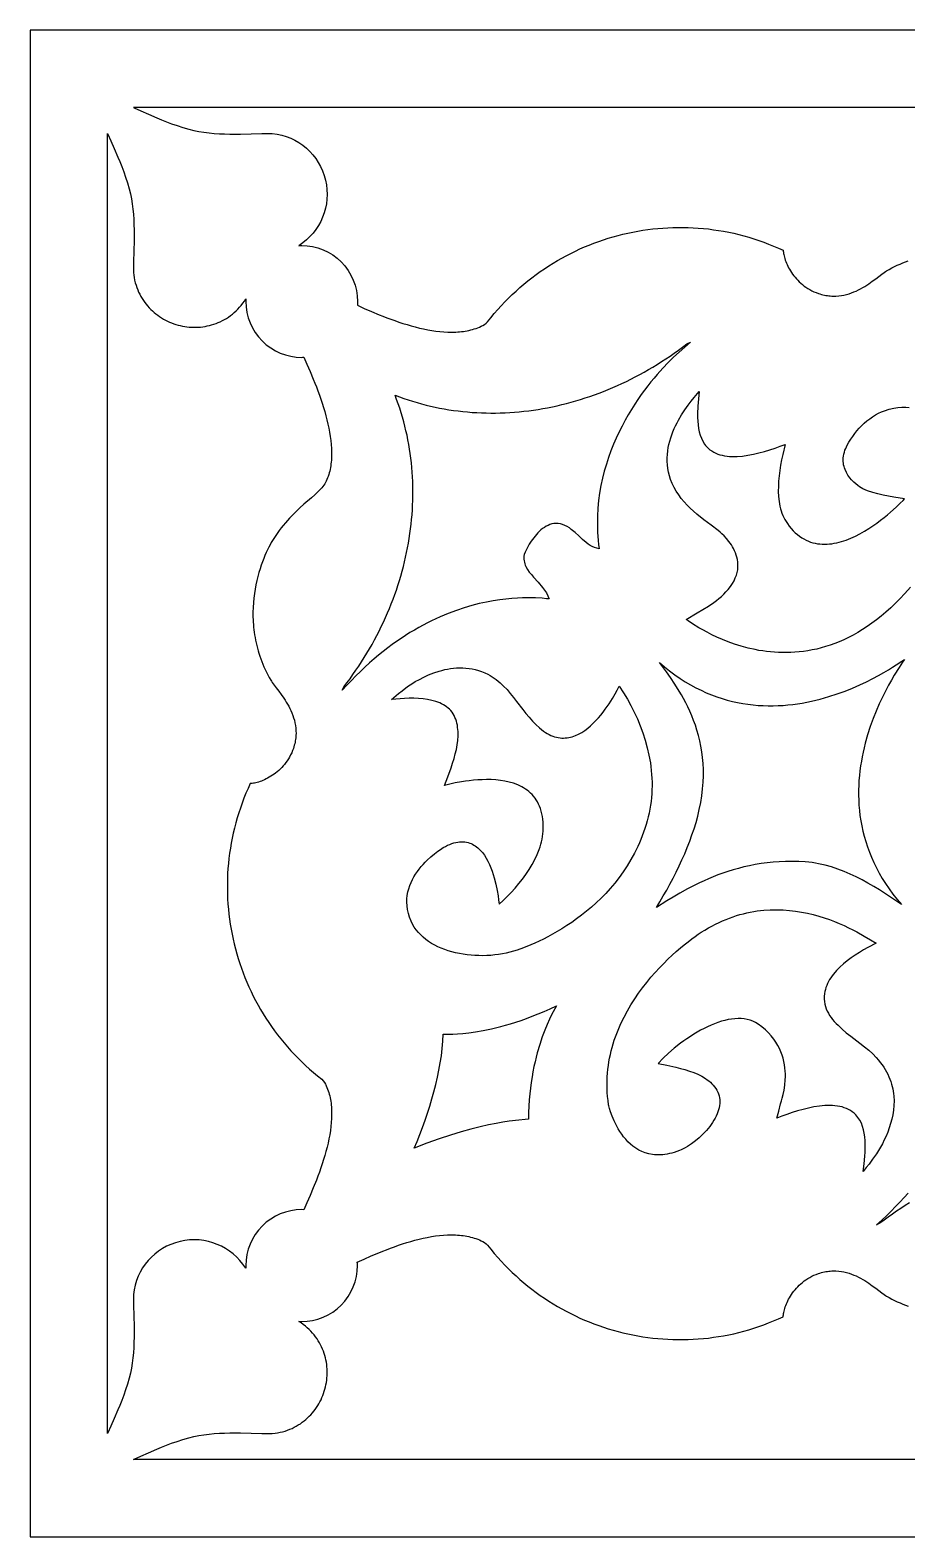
# Model space of a CAD drawing. Extents: x -134 to 134, y -134 to 134.
# Drawn here: x -133.7 to 21.9, y -133.7 to 133.7 of the extents above; entities that cross this region are included whole.
import ezdxf

# ---------------------------------------------------------------- set-up
doc = ezdxf.new("R2010")
doc.units = 0
doc.header["$MEASUREMENT"] = 0
doc.layers.get('0').update_dxf_attribs({"linetype": 'CONTINUOUS'})
doc.layers.add('LAYER_1', color=18, linetype='CONTINUOUS')

msp = doc.modelspace()

# ---------------------------------------------------------------- linework, layer by layer
at = {"color": 1}
msp.add_lwpolyline([(-133.74, -133.74), (133.89, -133.74), (133.89, 133.74), (-133.74, 133.74)], close=True, dxfattribs=at)
at = {"layer": 'LAYER_1'}
for points in [[(115.4, 120), (-115.4, 120), (-115.26, 119.95), (-114.07, 119.44), (-112.73, 118.83), (-111.22, 118.16), (-110.4, 117.82), (-109.53, 117.47), (-108.61, 117.13), (-107.65, 116.79), (-106.63, 116.47), (-105.55, 116.16), (-104.67, 115.94), (-103.78, 115.76), (-102.88, 115.62), (-101.97, 115.5), (-101.06, 115.41), (-100.13, 115.35), (-99.2, 115.31), (-98.27, 115.28), (-96.39, 115.28), (-94.5, 115.31), (-92.61, 115.37), (-90.74, 115.41, -0.711937), (-86.03, 95.48), (-85.77, 95.5), (-85.52, 95.51, -0.414214), (-75.6, 85.58), (-75.61, 85.24), (-75.62, 84.9), (-74.4, 84.35), (-73.11, 83.79), (-71.77, 83.23), (-71.09, 82.96), (-70.39, 82.69), (-69.69, 82.42), (-68.98, 82.17), (-68.26, 81.92), (-67.54, 81.68), (-66.81, 81.46), (-66.08, 81.25), (-65.35, 81.05), (-64.62, 80.86), (-63.89, 80.7), (-63.15, 80.55), (-62.43, 80.42), (-61.7, 80.32), (-60.98, 80.23), (-60.26, 80.17), (-59.56, 80.14), (-58.85, 80.13), (-58.16, 80.14), (-57.82, 80.16), (-57.48, 80.19), (-57.14, 80.23), (-56.81, 80.27), (-56.48, 80.32), (-56.15, 80.38), (-55.82, 80.44), (-55.5, 80.52), (-55.18, 80.6), (-54.87, 80.7), (-54.56, 80.8), (-54.25, 80.91), (-53.95, 81.03), (-53.65, 81.16), (-53.51, 81.23), (-53.36, 81.31), (-53.08, 81.49), (-52.79, 81.7), (-52.5, 81.94), (-51.92, 82.69), (-51.32, 83.41), (-50.7, 84.12), (-50.08, 84.82), (-49.44, 85.49), (-48.79, 86.16), (-48.12, 86.8), (-47.45, 87.43), (-46.76, 88.05), (-46.06, 88.64), (-45.35, 89.22), (-44.63, 89.79), (-43.9, 90.34), (-43.16, 90.87), (-42.41, 91.38), (-41.66, 91.88), (-40.89, 92.36), (-40.11, 92.82), (-39.33, 93.27), (-38.53, 93.7), (-37.73, 94.11), (-36.92, 94.51), (-36.11, 94.89), (-35.28, 95.25), (-34.45, 95.59), (-33.62, 95.92), (-32.77, 96.23), (-31.93, 96.52), (-31.07, 96.79), (-30.21, 97.05), (-29.35, 97.29), (-28.48, 97.51), (-27.61, 97.71), (-26.73, 97.89), (-25.85, 98.06), (-24.96, 98.21), (-24.08, 98.34), (-23.19, 98.45), (-22.29, 98.54), (-21.4, 98.61), (-20.5, 98.67), (-19.6, 98.71), (-18.7, 98.72), (-17.8, 98.72), (-16.9, 98.7), (-16, 98.67), (-15.09, 98.61), (-14.19, 98.53), (-13.29, 98.44), (-12.39, 98.32), (-11.49, 98.19), (-10.59, 98.04), (-9.69, 97.86), (-8.79, 97.67), (-7.9, 97.46), (-7.01, 97.23), (-6.12, 96.98), (-5.23, 96.71), (-4.35, 96.41), (-3.47, 96.1), (-2.6, 95.77), (-1.73, 95.42), (-0.86, 95.05), (0, 94.66), (0, 94.49), (0.02, 94.3), (0.05, 94.1), (0.08, 93.89), (0.13, 93.66), (0.19, 93.42), (0.26, 93.18), (0.35, 92.92), (0.44, 92.66), (0.55, 92.4), (0.67, 92.12), (0.8, 91.85), (0.95, 91.57), (1.11, 91.28), (1.28, 91), (1.46, 90.72), (1.65, 90.43), (1.86, 90.15), (2.08, 89.87), (2.32, 89.6), (2.57, 89.33), (2.83, 89.07), (3.11, 88.81), (3.4, 88.56), (3.7, 88.32), (4.02, 88.09), (4.35, 87.88), (4.7, 87.67), (5.06, 87.48), (5.44, 87.3), (5.83, 87.14), (6.24, 86.99), (6.51, 86.9), (6.78, 86.83), (7.05, 86.76), (7.32, 86.7), (7.58, 86.65), (7.84, 86.61), (8.1, 86.58), (8.35, 86.55), (8.61, 86.54), (8.86, 86.53), (9.35, 86.54), (9.84, 86.57), (10.31, 86.63), (10.77, 86.71), (11.23, 86.82), (11.67, 86.95), (12.1, 87.09), (12.52, 87.26), (12.93, 87.43), (13.33, 87.62), (13.72, 87.82), (14.1, 88.04), (14.46, 88.25), (14.82, 88.48), (15.16, 88.7), (15.81, 89.16), (16.41, 89.6), (16.97, 90.03), (17.47, 90.41), (17.93, 90.74), (18.14, 90.88), (18.33, 91), (18.81, 91.27), (19.29, 91.53), (19.77, 91.77), (20.25, 92), (20.73, 92.22), (21.21, 92.42), (21.68, 92.61), (22.16, 92.79)], [(115.4, -120), (-115.4, -120), (-115.26, -119.95), (-114.07, -119.44), (-112.73, -118.83), (-111.22, -118.16), (-110.4, -117.82), (-109.53, -117.47), (-108.61, -117.13), (-107.65, -116.79), (-106.63, -116.47), (-105.55, -116.16), (-104.67, -115.94), (-103.78, -115.76), (-102.88, -115.62), (-101.97, -115.5), (-101.06, -115.41), (-100.13, -115.35), (-99.2, -115.31), (-98.27, -115.28), (-96.39, -115.28), (-94.5, -115.31), (-92.61, -115.37), (-90.74, -115.41), (-90.26, -115.35), (-89.8, -115.27), (-89.35, -115.18), (-88.9, -115.07), (-88.47, -114.95), (-88.05, -114.8), (-87.64, -114.65), (-87.24, -114.48), (-86.86, -114.29), (-86.48, -114.09), (-86.12, -113.88), (-85.76, -113.65), (-85.42, -113.41), (-85.09, -113.16), (-84.77, -112.9), (-84.47, -112.63), (-84.18, -112.34), (-83.89, -112.05), (-83.63, -111.75), (-83.37, -111.43), (-83.12, -111.11), (-82.89, -110.78), (-82.67, -110.44), (-82.47, -110.1), (-82.27, -109.75), (-82.09, -109.39), (-81.93, -109.02), (-81.77, -108.65), (-81.63, -108.28), (-81.51, -107.9), (-81.39, -107.51), (-81.3, -107.12), (-81.21, -106.73), (-81.14, -106.34), (-81.08, -105.94), (-81.04, -105.54), (-81.01, -105.14), (-80.99, -104.74), (-80.99, -104.34), (-81.01, -103.94), (-81.04, -103.54), (-81.08, -103.14), (-81.14, -102.74), (-81.21, -102.34), (-81.3, -101.95), (-81.41, -101.56), (-81.53, -101.17), (-81.66, -100.78), (-81.81, -100.4), (-81.98, -100.03), (-82.16, -99.65), (-82.36, -99.29), (-82.57, -98.93), (-82.8, -98.57), (-83.05, -98.23), (-83.31, -97.89), (-83.59, -97.56), (-83.88, -97.23), (-84.2, -96.92), (-84.52, -96.61), (-84.87, -96.32), (-85.23, -96.03), (-85.61, -95.75), (-86.01, -95.49), (-85.77, -95.5), (-85.52, -95.51, 0.414214), (-75.6, -85.58), (-75.6, -85.27), (-75.61, -85.11), (-75.63, -85.12), (-75.64, -85.11), (-75.66, -85.08), (-75.68, -85), (-74.45, -84.44), (-73.17, -83.87), (-71.83, -83.31), (-71.14, -83.03), (-70.45, -82.76), (-69.74, -82.49), (-69.03, -82.23), (-68.32, -81.97), (-67.59, -81.73), (-66.87, -81.5), (-66.14, -81.28), (-65.41, -81.08), (-64.67, -80.89), (-63.94, -80.72), (-63.21, -80.57), (-62.48, -80.44), (-61.75, -80.33), (-61.03, -80.24), (-60.31, -80.18), (-59.6, -80.14), (-58.9, -80.12), (-58.2, -80.14), (-57.86, -80.16), (-57.51, -80.19), (-57.17, -80.22), (-56.84, -80.26), (-56.5, -80.31), (-56.17, -80.37), (-55.85, -80.44), (-55.52, -80.51), (-55.2, -80.6), (-54.88, -80.69), (-54.57, -80.79), (-54.26, -80.91), (-53.95, -81.03), (-53.65, -81.16), (-53.51, -81.23), (-53.36, -81.31), (-53.08, -81.49), (-52.79, -81.7), (-52.5, -81.94), (-51.92, -82.69), (-51.32, -83.41), (-50.7, -84.12), (-50.08, -84.82), (-49.44, -85.49), (-48.79, -86.16), (-48.12, -86.8), (-47.45, -87.43), (-46.76, -88.05), (-46.06, -88.64), (-45.35, -89.22), (-44.63, -89.79), (-43.9, -90.34), (-43.16, -90.87), (-42.41, -91.38), (-41.66, -91.88), (-40.89, -92.36), (-40.11, -92.82), (-39.33, -93.27), (-38.53, -93.7), (-37.73, -94.11), (-36.92, -94.51), (-36.11, -94.89), (-35.28, -95.25), (-34.45, -95.59), (-33.62, -95.92), (-32.77, -96.23), (-31.93, -96.52), (-31.07, -96.79), (-30.21, -97.05), (-29.35, -97.29), (-28.48, -97.51), (-27.61, -97.71), (-26.73, -97.89), (-25.85, -98.06), (-24.96, -98.21), (-24.08, -98.34), (-23.19, -98.45), (-22.29, -98.54), (-21.4, -98.61), (-20.5, -98.67), (-19.6, -98.71), (-18.7, -98.72), (-17.8, -98.72), (-16.9, -98.7), (-16, -98.67), (-15.09, -98.61), (-14.19, -98.53), (-13.29, -98.44), (-12.39, -98.32), (-11.49, -98.19), (-10.59, -98.04), (-9.69, -97.86), (-8.79, -97.67), (-7.9, -97.46), (-7.01, -97.23), (-6.12, -96.98), (-5.23, -96.71), (-4.35, -96.41), (-3.47, -96.1), (-2.6, -95.77), (-1.73, -95.42), (-0.86, -95.05), (0, -94.66), (0, -94.49), (0.02, -94.3), (0.05, -94.1), (0.08, -93.89), (0.13, -93.66), (0.19, -93.42), (0.26, -93.18), (0.35, -92.92), (0.44, -92.66), (0.55, -92.4), (0.67, -92.12), (0.8, -91.85), (0.95, -91.57), (1.11, -91.28), (1.28, -91), (1.46, -90.72), (1.65, -90.43), (1.86, -90.15), (2.08, -89.87), (2.32, -89.6), (2.57, -89.33), (2.83, -89.07), (3.11, -88.81), (3.4, -88.56), (3.7, -88.32), (4.02, -88.09), (4.35, -87.88), (4.7, -87.67), (5.06, -87.48), (5.44, -87.3), (5.83, -87.14), (6.24, -86.99), (6.51, -86.9), (6.78, -86.83), (7.05, -86.76), (7.32, -86.7), (7.58, -86.65), (7.84, -86.61), (8.1, -86.58), (8.35, -86.55), (8.61, -86.54), (8.86, -86.53), (9.35, -86.54), (9.84, -86.57), (10.31, -86.63), (10.77, -86.71), (11.23, -86.82), (11.67, -86.95), (12.1, -87.09), (12.52, -87.26), (12.93, -87.43), (13.33, -87.62), (13.72, -87.82), (14.1, -88.04), (14.46, -88.25), (14.82, -88.48), (15.16, -88.7), (15.81, -89.16), (16.41, -89.6), (16.97, -90.03), (17.47, -90.41), (17.93, -90.74), (18.14, -90.88), (18.33, -91), (18.81, -91.27), (19.29, -91.53), (19.77, -91.77), (20.25, -92), (20.73, -92.22), (21.21, -92.42), (21.68, -92.61), (22.16, -92.79)]]:
    msp.add_lwpolyline(points, format="xyb", dxfattribs=at)
msp.add_lwpolyline([(-95.46, -86.05, 0.711937), (-115.41, -90.74), (-115.37, -92.61), (-115.31, -94.5), (-115.28, -96.39), (-115.28, -98.27), (-115.31, -99.2), (-115.35, -100.13), (-115.41, -101.06), (-115.5, -101.97), (-115.62, -102.88), (-115.76, -103.78), (-115.94, -104.67), (-116.16, -105.55), (-116.47, -106.63), (-116.79, -107.65), (-117.13, -108.61), (-117.47, -109.53), (-117.82, -110.4), (-118.16, -111.22), (-118.83, -112.73), (-119.44, -114.07), (-119.95, -115.26), (-120, -115.4), (-120, 115.4), (-119.95, 115.26), (-119.44, 114.07), (-118.83, 112.73), (-118.16, 111.22), (-117.82, 110.4), (-117.47, 109.53), (-117.13, 108.61), (-116.79, 107.65), (-116.47, 106.63), (-116.16, 105.55), (-115.94, 104.67), (-115.76, 103.78), (-115.62, 102.88), (-115.5, 101.97), (-115.41, 101.06), (-115.35, 100.13), (-115.31, 99.2), (-115.28, 98.27), (-115.28, 96.39), (-115.31, 94.5), (-115.37, 92.61), (-115.41, 90.74), (-115.35, 90.26), (-115.27, 89.8), (-115.18, 89.34), (-115.07, 88.9), (-114.94, 88.47), (-114.8, 88.05), (-114.64, 87.64), (-114.47, 87.24), (-114.28, 86.85), (-114.08, 86.47), (-113.86, 86.11), (-113.64, 85.76), (-113.4, 85.41), (-113.14, 85.08), (-112.88, 84.77), (-112.61, 84.46), (-112.32, 84.17), (-112.03, 83.89), (-111.72, 83.62), (-111.41, 83.36), (-111.09, 83.12), (-110.75, 82.88), (-110.41, 82.67), (-110.07, 82.46), (-109.71, 82.27), (-109.35, 82.09), (-108.99, 81.92), (-108.62, 81.77), (-108.24, 81.63), (-107.86, 81.5), (-107.47, 81.39), (-107.09, 81.29), (-106.69, 81.21), (-106.3, 81.14), (-105.9, 81.08), (-105.5, 81.04), (-105.1, 81.01), (-104.7, 80.99), (-104.3, 80.99), (-103.89, 81.01), (-103.49, 81.04), (-103.09, 81.08), (-102.69, 81.14), (-102.29, 81.22), (-101.9, 81.31), (-101.51, 81.41), (-101.12, 81.53), (-100.73, 81.67), (-100.35, 81.82), (-99.97, 81.98), (-99.6, 82.17), (-99.23, 82.36), (-98.87, 82.58), (-98.52, 82.81), (-98.17, 83.06), (-97.83, 83.32), (-97.5, 83.6), (-97.18, 83.89), (-96.86, 84.21), (-96.56, 84.54), (-96.26, 84.88), (-95.97, 85.25), (-95.7, 85.63), (-95.44, 86.02), (-95.45, 85.8), (-95.45, 85.58, 0.414214), (-85.52, 75.65), (-85.34, 75.66), (-85.16, 75.67), (-84.6, 74.43), (-84.04, 73.14), (-83.47, 71.79), (-83.19, 71.09), (-82.92, 70.39), (-82.65, 69.68), (-82.38, 68.96), (-82.13, 68.24), (-81.88, 67.51), (-81.65, 66.77), (-81.43, 66.03), (-81.22, 65.3), (-81.03, 64.56), (-80.85, 63.82), (-80.7, 63.08), (-80.56, 62.35), (-80.44, 61.62), (-80.34, 60.9), (-80.27, 60.18), (-80.23, 59.47), (-80.2, 58.77), (-80.21, 58.09), (-80.23, 57.75), (-80.25, 57.41), (-80.28, 57.07), (-80.32, 56.74), (-80.36, 56.42), (-80.41, 56.09), (-80.48, 55.77), (-80.55, 55.46), (-80.63, 55.15), (-80.71, 54.84), (-80.81, 54.53), (-80.92, 54.24), (-81.03, 53.94), (-81.16, 53.65), (-81.27, 53.42), (-81.41, 53.19), (-81.57, 52.96), (-81.75, 52.73), (-81.95, 52.5), (-82.16, 52.26), (-82.4, 52.02), (-82.65, 51.78), (-83.19, 51.27), (-83.79, 50.74), (-85.12, 49.58), (-85.83, 48.94), (-86.56, 48.25), (-86.93, 47.88), (-87.3, 47.51), (-87.67, 47.11), (-88.05, 46.7), (-88.42, 46.27), (-88.79, 45.83), (-89.16, 45.37), (-89.52, 44.89), (-89.88, 44.39), (-90.23, 43.87), (-90.58, 43.33), (-90.92, 42.77), (-91.13, 42.39), (-91.35, 41.97), (-91.58, 41.51), (-91.81, 41.03), (-92.04, 40.5), (-92.27, 39.95), (-92.49, 39.37), (-92.71, 38.75), (-92.92, 38.11), (-93.13, 37.44), (-93.32, 36.75), (-93.49, 36.03), (-93.66, 35.29), (-93.8, 34.52), (-93.92, 33.74), (-94.02, 32.93), (-94.1, 32.11), (-94.15, 31.26), (-94.18, 30.41), (-94.18, 29.97), (-94.17, 29.53), (-94.16, 29.09), (-94.13, 28.65), (-94.1, 28.2), (-94.06, 27.75), (-94.01, 27.29), (-93.95, 26.84), (-93.88, 26.38), (-93.8, 25.92), (-93.71, 25.45), (-93.61, 24.99), (-93.51, 24.52), (-93.38, 24.05), (-93.25, 23.58), (-93.11, 23.11), (-92.96, 22.63), (-92.79, 22.16), (-92.61, 21.68), (-92.42, 21.21), (-92.22, 20.73), (-92, 20.25), (-91.77, 19.77), (-91.53, 19.29), (-91.27, 18.81), (-91, 18.33), (-90.88, 18.14), (-90.74, 17.93), (-90.41, 17.47), (-90.03, 16.97), (-89.6, 16.41), (-89.16, 15.81), (-88.7, 15.16), (-88.48, 14.82), (-88.25, 14.46), (-88.04, 14.1), (-87.82, 13.72), (-87.62, 13.33), (-87.43, 12.93), (-87.26, 12.52), (-87.09, 12.1), (-86.95, 11.67), (-86.82, 11.23), (-86.71, 10.77), (-86.63, 10.31), (-86.57, 9.84), (-86.54, 9.35), (-86.53, 8.86), (-86.54, 8.61), (-86.55, 8.35), (-86.58, 8.1), (-86.61, 7.84), (-86.65, 7.58), (-86.7, 7.32), (-86.76, 7.05), (-86.83, 6.78), (-86.9, 6.51), (-86.99, 6.24), (-87.14, 5.83), (-87.3, 5.44), (-87.48, 5.06), (-87.67, 4.7), (-87.88, 4.35), (-88.09, 4.02), (-88.32, 3.7), (-88.56, 3.4), (-88.81, 3.11), (-89.07, 2.83), (-89.33, 2.57), (-89.6, 2.32), (-89.87, 2.08), (-90.15, 1.86), (-90.43, 1.65), (-90.72, 1.46), (-91, 1.28), (-91.28, 1.11), (-91.57, 0.95), (-91.85, 0.8), (-92.12, 0.67), (-92.4, 0.55), (-92.66, 0.44), (-92.92, 0.35), (-93.18, 0.26), (-93.42, 0.19), (-93.66, 0.13), (-93.89, 0.08), (-94.1, 0.05), (-94.3, 0.02), (-94.49, 0), (-94.66, 0), (-95.05, -0.86), (-95.42, -1.73), (-95.77, -2.6), (-96.1, -3.47), (-96.41, -4.35), (-96.71, -5.23), (-96.98, -6.12), (-97.23, -7.01), (-97.46, -7.9), (-97.67, -8.79), (-97.86, -9.69), (-98.04, -10.59), (-98.19, -11.49), (-98.32, -12.39), (-98.44, -13.29), (-98.53, -14.19), (-98.61, -15.09), (-98.67, -16), (-98.7, -16.9), (-98.72, -17.8), (-98.72, -18.7), (-98.71, -19.6), (-98.67, -20.5), (-98.61, -21.4), (-98.54, -22.29), (-98.45, -23.19), (-98.34, -24.08), (-98.21, -24.96), (-98.06, -25.85), (-97.89, -26.73), (-97.71, -27.61), (-97.51, -28.48), (-97.29, -29.35), (-97.05, -30.21), (-96.79, -31.07), (-96.52, -31.93), (-96.23, -32.77), (-95.92, -33.62), (-95.59, -34.45), (-95.25, -35.28), (-94.89, -36.11), (-94.51, -36.92), (-94.11, -37.73), (-93.7, -38.53), (-93.27, -39.33), (-92.82, -40.11), (-92.36, -40.89), (-91.88, -41.66), (-91.38, -42.41), (-90.87, -43.16), (-90.34, -43.9), (-89.79, -44.63), (-89.22, -45.35), (-88.64, -46.06), (-88.05, -46.76), (-87.43, -47.45), (-86.8, -48.12), (-86.16, -48.79), (-85.49, -49.44), (-84.82, -50.08), (-84.12, -50.7), (-83.41, -51.32), (-82.69, -51.92), (-81.94, -52.5), (-81.7, -52.79), (-81.49, -53.08), (-81.31, -53.36), (-81.23, -53.51), (-81.16, -53.65), (-81.03, -53.94), (-80.92, -54.24), (-80.81, -54.54), (-80.71, -54.84), (-80.62, -55.15), (-80.54, -55.46), (-80.47, -55.78), (-80.41, -56.1), (-80.36, -56.42), (-80.31, -56.75), (-80.27, -57.08), (-80.24, -57.42), (-80.22, -57.76), (-80.21, -58.1), (-80.2, -58.79), (-80.22, -59.49), (-80.26, -60.19), (-80.34, -60.91), (-80.43, -61.63), (-80.55, -62.36), (-80.69, -63.09), (-80.84, -63.83), (-81.02, -64.57), (-81.21, -65.31), (-81.42, -66.04), (-81.64, -66.78), (-81.87, -67.51), (-82.12, -68.24), (-82.37, -68.97), (-82.64, -69.68), (-82.91, -70.39), (-83.46, -71.79), (-84.03, -73.14), (-84.6, -74.43), (-85.15, -75.66), (-85.52, -75.65, 0.414214), (-95.45, -85.58), (-95.46, -85.81)], format="xyb", close=True, dxfattribs=at)
for points in [[(-68.95, 68.94), (-68.18, 68.65), (-67.4, 68.37), (-66.62, 68.11), (-65.83, 67.85), (-65.03, 67.62), (-64.24, 67.4), (-63.44, 67.19), (-62.63, 67), (-61.83, 66.82), (-61.02, 66.65), (-60.2, 66.5), (-59.38, 66.36), (-58.56, 66.24), (-57.74, 66.13), (-56.92, 66.04), (-56.09, 65.96), (-55.26, 65.89), (-54.43, 65.84), (-53.6, 65.8), (-52.76, 65.78), (-51.93, 65.77), (-51.09, 65.77), (-50.25, 65.79), (-49.41, 65.82), (-48.57, 65.87), (-47.73, 65.93), (-46.89, 66), (-46.05, 66.08), (-45.21, 66.18), (-44.37, 66.3), (-43.53, 66.42), (-42.69, 66.57), (-41.85, 66.72), (-41.01, 66.89), (-40.18, 67.07), (-39.34, 67.26), (-38.51, 67.47), (-37.68, 67.69), (-36.84, 67.93), (-36.02, 68.18), (-35.19, 68.44), (-34.36, 68.71), (-33.54, 69), (-32.72, 69.3), (-31.91, 69.62), (-31.09, 69.94), (-30.28, 70.28), (-29.47, 70.64), (-28.67, 71), (-27.87, 71.38), (-27.07, 71.78), (-26.28, 72.18), (-25.49, 72.6), (-24.71, 73.03), (-23.93, 73.48), (-23.16, 73.93), (-22.39, 74.4), (-21.62, 74.89), (-20.86, 75.38), (-20.11, 75.89), (-19.36, 76.41), (-18.62, 76.94), (-17.88, 77.49), (-17.15, 78.05), (-16.48, 78.37), (-18.48, 76.57), (-19.48, 75.66), (-20.45, 74.73), (-21.38, 73.76), (-22.41, 72.62), (-22.95, 71.98), (-23.51, 71.3), (-24.07, 70.58), (-24.65, 69.83), (-25.23, 69.03), (-25.81, 68.19), (-26.39, 67.32), (-26.96, 66.41), (-27.53, 65.46), (-28.09, 64.48), (-28.63, 63.46), (-29.16, 62.41), (-29.66, 61.33), (-30.14, 60.22), (-30.6, 59.07), (-31.03, 57.89), (-31.42, 56.69), (-31.78, 55.45), (-32.1, 54.18), (-32.38, 52.89), (-32.61, 51.57), (-32.79, 50.23), (-32.92, 48.86), (-33, 47.47), (-33.02, 46.05), (-32.98, 44.61), (-32.88, 43.15), (-32.8, 42.41), (-32.71, 41.66), (-33.14, 41.76), (-33.55, 41.89), (-33.93, 42.06), (-34.3, 42.27), (-34.66, 42.51), (-35, 42.77), (-35.67, 43.34), (-36.31, 43.95), (-36.97, 44.55), (-37.64, 45.12), (-37.99, 45.37), (-38.36, 45.61), (-38.77, 45.82), (-39.18, 45.98), (-39.58, 46.09), (-39.97, 46.15), (-40.35, 46.16), (-40.72, 46.14), (-41.08, 46.07), (-41.43, 45.97), (-41.77, 45.83), (-42.1, 45.67), (-42.42, 45.47), (-42.73, 45.26), (-43.03, 45.02), (-43.31, 44.77), (-43.58, 44.5), (-43.84, 44.22), (-44.32, 43.63), (-44.75, 43.04), (-45.11, 42.46), (-45.42, 41.92), (-45.67, 41.45), (-45.85, 41.07), (-46.01, 40.66), (-46.05, 40.37), (-46.07, 40.08), (-46.06, 39.8), (-46.03, 39.53), (-45.98, 39.27), (-45.9, 39.01), (-45.81, 38.75), (-45.7, 38.5), (-45.43, 38.02), (-45.11, 37.54), (-44.74, 37.08), (-44.35, 36.63), (-43.53, 35.72), (-42.73, 34.8), (-42.38, 34.32), (-42.06, 33.83), (-41.8, 33.31), (-41.69, 33.04), (-41.6, 32.77), (-42.04, 32.81), (-42.84, 32.88), (-43.99, 32.94), (-45.46, 32.97), (-46.31, 32.96), (-47.22, 32.92), (-48.2, 32.85), (-49.25, 32.75), (-50.35, 32.62), (-51.52, 32.43), (-52.73, 32.21), (-54, 31.93), (-55.31, 31.59), (-56.66, 31.19), (-58.06, 30.72), (-59.49, 30.19), (-60.95, 29.58), (-61.7, 29.24), (-62.45, 28.89), (-63.2, 28.51), (-63.97, 28.11), (-64.74, 27.69), (-65.51, 27.24), (-66.29, 26.78), (-67.08, 26.28), (-67.87, 25.77), (-68.66, 25.23), (-69.45, 24.66), (-70.25, 24.06), (-71.06, 23.44), (-71.86, 22.79), (-72.66, 22.12), (-73.47, 21.41), (-74.28, 20.68), (-75.09, 19.91), (-75.89, 19.12), (-76.7, 18.29), (-77.51, 17.43), (-78.31, 16.54), (-78.05, 17.14), (-77.49, 17.87), (-76.94, 18.61), (-76.41, 19.35), (-75.89, 20.1), (-75.38, 20.85), (-74.88, 21.61), (-74.4, 22.37), (-73.93, 23.14), (-73.48, 23.92), (-73.03, 24.7), (-72.6, 25.48), (-72.18, 26.27), (-71.78, 27.06), (-71.38, 27.86), (-71, 28.66), (-70.64, 29.46), (-70.28, 30.27), (-69.94, 31.08), (-69.62, 31.89), (-69.3, 32.71), (-69, 33.53), (-68.71, 34.35), (-68.44, 35.18), (-68.18, 36.01), (-67.93, 36.83), (-67.7, 37.67), (-67.47, 38.5), (-67.27, 39.33), (-67.07, 40.17), (-66.89, 41.01), (-66.72, 41.84), (-66.57, 42.68), (-66.43, 43.52), (-66.3, 44.36), (-66.19, 45.2), (-66.09, 46.04), (-66, 46.88), (-65.93, 47.72), (-65.87, 48.56), (-65.83, 49.4), (-65.79, 50.24), (-65.78, 51.08), (-65.77, 51.92), (-65.78, 52.75), (-65.81, 53.59), (-65.85, 54.42), (-65.9, 55.25), (-65.97, 56.08), (-66.05, 56.91), (-66.14, 57.73), (-66.25, 58.56), (-66.37, 59.38), (-66.51, 60.19), (-66.66, 61.01), (-66.82, 61.82), (-67, 62.62), (-67.2, 63.43), (-67.4, 64.23), (-67.63, 65.03), (-67.86, 65.82), (-68.11, 66.61), (-68.38, 67.39), (-68.66, 68.17)], [(-21.1, 20.71), (-20.18, 19.98), (-19.26, 19.29), (-18.33, 18.65), (-17.4, 18.06), (-16.47, 17.51), (-15.54, 17), (-14.61, 16.54), (-13.68, 16.11), (-12.74, 15.73), (-11.81, 15.38), (-10.88, 15.08), (-9.95, 14.8), (-9.03, 14.57), (-8.11, 14.36), (-7.19, 14.19), (-6.27, 14.06), (-5.36, 13.95), (-4.46, 13.87), (-3.56, 13.82), (-2.67, 13.79), (-1.78, 13.8), (-0.9, 13.82), (-0.03, 13.87), (0.83, 13.95), (1.68, 14.04), (2.52, 14.15), (3.35, 14.29), (4.17, 14.44), (4.98, 14.61), (5.78, 14.79), (6.56, 14.99), (7.33, 15.2), (8.09, 15.42), (9.55, 15.9), (10.96, 16.41), (12.3, 16.95), (13.57, 17.5), (14.76, 18.06), (15.87, 18.62), (16.9, 19.16), (17.83, 19.69), (18.68, 20.19), (19.42, 20.64), (20.06, 21.05), (21.02, 21.69), (21.5, 22.02), (21.18, 21.54), (20.55, 20.58), (19.69, 19.21), (19.2, 18.37), (18.68, 17.43), (18.14, 16.41), (17.59, 15.31), (17.04, 14.12), (16.49, 12.86), (15.96, 11.52), (15.45, 10.12), (14.98, 8.66), (14.55, 7.14), (14.35, 6.36), (14.17, 5.56), (14.01, 4.76), (13.86, 3.94), (13.72, 3.11), (13.61, 2.27), (13.52, 1.42), (13.44, 0.56), (13.39, -0.31), (13.37, -1.19), (13.37, -2.07), (13.39, -2.96), (13.44, -3.86), (13.52, -4.77), (13.62, -5.68), (13.76, -6.6), (13.93, -7.52), (14.13, -8.44), (14.36, -9.37), (14.63, -10.3), (14.93, -11.23), (15.28, -12.17), (15.66, -13.1), (16.07, -14.04), (16.53, -14.98), (17.03, -15.91), (17.58, -16.85), (18.16, -17.78), (18.8, -18.72), (19.47, -19.65), (20.2, -20.57), (20.97, -21.49), (19.05, -20.18), (17.08, -18.9), (16.07, -18.28), (15.04, -17.69), (14.01, -17.12), (12.95, -16.58), (11.88, -16.07), (10.8, -15.61), (9.7, -15.19), (8.57, -14.82), (7.44, -14.5), (6.28, -14.25), (5.7, -14.14), (5.11, -14.05), (4.51, -13.98), (3.91, -13.93), (2.73, -13.86), (1.56, -13.83), (0.42, -13.84), (-0.71, -13.89), (-1.81, -13.97), (-2.89, -14.08), (-3.95, -14.22), (-4.98, -14.4), (-6, -14.6), (-6.99, -14.82), (-7.96, -15.07), (-8.91, -15.34), (-9.83, -15.62), (-10.73, -15.93), (-11.6, -16.24), (-12.45, -16.58), (-13.28, -16.92), (-14.08, -17.27), (-14.86, -17.63), (-15.61, -17.99), (-17.03, -18.72), (-18.35, -19.45), (-19.57, -20.16), (-20.67, -20.84), (-22.54, -22.02), (-21.92, -21), (-21.31, -19.96), (-20.71, -18.91), (-20.13, -17.86), (-19.57, -16.8), (-19.02, -15.72), (-18.49, -14.64), (-17.99, -13.56), (-17.51, -12.46), (-17.05, -11.36), (-16.62, -10.25), (-16.22, -9.14), (-15.85, -8.02), (-15.5, -6.9), (-15.2, -5.77), (-14.92, -4.64), (-14.66, -3.38), (-14.46, -2.16), (-14.32, -0.96), (-14.23, 0.21), (-14.19, 1.35), (-14.19, 2.46), (-14.24, 3.54), (-14.34, 4.6), (-14.47, 5.63), (-14.64, 6.63), (-14.84, 7.6), (-15.07, 8.54), (-15.33, 9.46), (-15.61, 10.34), (-15.92, 11.2), (-16.25, 12.03), (-16.6, 12.83), (-16.96, 13.61), (-17.33, 14.35), (-17.71, 15.07), (-18.1, 15.76), (-18.49, 16.42), (-19.27, 17.66), (-20.04, 18.79), (-20.76, 19.8), (-22.01, 21.49)], [(-68.32, 15.96), (-67.68, 16.48), (-67.03, 16.98), (-66.55, 17.31), (-65.99, 17.68), (-65.35, 18.08), (-64.62, 18.48), (-63.84, 18.89), (-62.98, 19.27), (-62.07, 19.63), (-61.12, 19.95), (-60.62, 20.08), (-60.12, 20.21), (-59.6, 20.31), (-59.08, 20.4), (-58.55, 20.46), (-58.01, 20.51), (-57.47, 20.53), (-56.92, 20.53), (-56.37, 20.5), (-55.81, 20.44), (-55.26, 20.35), (-54.7, 20.23), (-54.14, 20.07), (-53.58, 19.88), (-53.02, 19.66), (-52.46, 19.39), (-52.07, 19.18), (-51.69, 18.96), (-51.33, 18.71), (-50.97, 18.46), (-50.3, 17.9), (-49.66, 17.3), (-49.06, 16.66), (-48.48, 15.99), (-47.92, 15.29), (-47.37, 14.58), (-46.27, 13.15), (-45.71, 12.44), (-45.14, 11.75), (-44.55, 11.08), (-43.93, 10.45), (-43.28, 9.86), (-42.59, 9.31), (-42.25, 9.08), (-41.92, 8.88), (-41.59, 8.7), (-41.26, 8.54), (-40.93, 8.41), (-40.61, 8.3), (-40.28, 8.21), (-39.96, 8.14), (-39.65, 8.1), (-39.33, 8.07), (-39.02, 8.07), (-38.71, 8.08), (-38.4, 8.11), (-38.1, 8.16), (-37.8, 8.22), (-37.5, 8.3), (-36.92, 8.5), (-36.35, 8.76), (-35.79, 9.07), (-35.25, 9.42), (-34.73, 9.82), (-34.23, 10.24), (-33.74, 10.69), (-33.27, 11.17), (-32.83, 11.66), (-32.4, 12.16), (-32, 12.67), (-31.62, 13.17), (-30.93, 14.16), (-30.34, 15.09), (-29.86, 15.91), (-29.5, 16.57), (-29.14, 17.25), (-28.4, 16.12), (-27.69, 14.98), (-27.05, 13.85), (-26.46, 12.68), (-25.9, 11.47), (-25.39, 10.24), (-24.92, 8.97), (-24.51, 7.67), (-24.15, 6.36), (-23.85, 5.02), (-23.61, 3.67), (-23.52, 2.99), (-23.44, 2.31), (-23.38, 1.62), (-23.33, 0.94), (-23.31, 0.25), (-23.3, -0.44), (-23.32, -1.12), (-23.35, -1.81), (-23.4, -2.5), (-23.47, -3.19), (-23.57, -3.87), (-23.68, -4.55), (-23.82, -5.24), (-23.98, -5.91), (-24.17, -6.61), (-24.36, -7.3), (-24.58, -7.97), (-24.81, -8.63), (-25.05, -9.29), (-25.3, -9.92), (-25.56, -10.55), (-25.84, -11.17), (-26.43, -12.37), (-27.06, -13.52), (-27.73, -14.62), (-28.43, -15.69), (-29.17, -16.71), (-29.93, -17.68), (-30.72, -18.62), (-31.54, -19.51), (-32.37, -20.36), (-33.22, -21.18), (-34.08, -21.95), (-34.95, -22.68), (-35.82, -23.38), (-36.7, -24.03), (-37.57, -24.65), (-38.44, -25.23), (-39.3, -25.78), (-40.15, -26.29), (-40.99, -26.77), (-41.81, -27.21), (-42.6, -27.62), (-43.37, -28), (-44.11, -28.34), (-44.82, -28.65), (-46.14, -29.18), (-47.28, -29.59), (-47.91, -29.79), (-48.55, -29.97), (-49.21, -30.12), (-49.88, -30.25), (-50.56, -30.36), (-51.25, -30.44), (-51.94, -30.51), (-52.64, -30.55), (-53.34, -30.57), (-54.04, -30.56), (-54.75, -30.54), (-55.45, -30.49), (-56.14, -30.41), (-56.83, -30.32), (-57.51, -30.2), (-58.18, -30.05), (-58.84, -29.88), (-59.49, -29.69), (-60.12, -29.48), (-60.73, -29.24), (-61.33, -28.97), (-61.9, -28.69), (-62.45, -28.38), (-62.98, -28.04), (-63.48, -27.68), (-63.95, -27.29), (-64.39, -26.88), (-64.8, -26.45), (-65.18, -25.99), (-65.52, -25.5), (-65.82, -24.99), (-66.08, -24.45), (-66.36, -23.75), (-66.58, -23.07), (-66.73, -22.39), (-66.82, -21.74), (-66.85, -21.09), (-66.84, -20.47), (-66.77, -19.86), (-66.67, -19.26), (-66.52, -18.69), (-66.33, -18.13), (-66.11, -17.59), (-65.86, -17.07), (-65.59, -16.57), (-65.29, -16.08), (-64.98, -15.62), (-64.65, -15.18), (-64.31, -14.76), (-63.96, -14.36), (-63.61, -13.99), (-63.26, -13.63), (-62.57, -13), (-61.93, -12.46), (-61.36, -12.03), (-60.9, -11.7), (-60.4, -11.38), (-59.99, -11.16), (-59.6, -10.97), (-59.22, -10.81), (-58.85, -10.67), (-58.49, -10.56), (-58.14, -10.47), (-57.8, -10.41), (-57.47, -10.36), (-57.15, -10.35), (-56.84, -10.35), (-56.54, -10.38), (-56.25, -10.42), (-55.97, -10.48), (-55.69, -10.57), (-55.43, -10.67), (-55.18, -10.79), (-54.93, -10.92), (-54.69, -11.07), (-54.24, -11.41), (-53.83, -11.81), (-53.44, -12.25), (-53.08, -12.74), (-52.76, -13.25), (-52.46, -13.8), (-52.19, -14.37), (-51.94, -14.95), (-51.72, -15.55), (-51.52, -16.14), (-51.34, -16.74), (-51.04, -17.9), (-50.82, -18.97), (-50.66, -19.92), (-50.55, -20.68), (-50.46, -21.45), (-49.73, -20.78), (-49.01, -20.08), (-48.3, -19.34), (-47.61, -18.58), (-46.94, -17.78), (-46.3, -16.97), (-45.69, -16.13), (-45.13, -15.27), (-44.6, -14.4), (-44.13, -13.51), (-43.71, -12.61), (-43.35, -11.7), (-43.2, -11.25), (-43.06, -10.79), (-42.94, -10.33), (-42.84, -9.87), (-42.76, -9.41), (-42.69, -8.95), (-42.65, -8.49), (-42.63, -8.03), (-42.63, -7.44), (-42.65, -6.89), (-42.7, -6.35), (-42.77, -5.84), (-42.87, -5.36), (-42.98, -4.9), (-43.12, -4.46), (-43.28, -4.04), (-43.45, -3.65), (-43.65, -3.27), (-43.86, -2.92), (-44.09, -2.59), (-44.33, -2.27), (-44.6, -1.98), (-44.87, -1.7), (-45.16, -1.44), (-45.46, -1.2), (-45.78, -0.98), (-46.11, -0.77), (-46.44, -0.58), (-46.79, -0.41), (-47.15, -0.25), (-47.89, 0.03), (-48.65, 0.25), (-49.44, 0.43), (-50.24, 0.55), (-51.05, 0.64), (-51.87, 0.69), (-52.68, 0.7), (-53.48, 0.68), (-54.26, 0.64), (-55.03, 0.58), (-55.76, 0.5), (-56.46, 0.41), (-57.12, 0.31), (-58.29, 0.1), (-59.23, -0.1), (-60.19, -0.34), (-59.58, 1.2), (-58.99, 2.79), (-58.72, 3.6), (-58.47, 4.42), (-58.25, 5.24), (-58.06, 6.05), (-57.91, 6.86), (-57.81, 7.66), (-57.75, 8.45), (-57.76, 9.22), (-57.78, 9.6), (-57.83, 9.97), (-57.88, 10.34), (-57.96, 10.7), (-58.05, 11.05), (-58.17, 11.4), (-58.3, 11.74), (-58.46, 12.07), (-58.63, 12.38), (-58.82, 12.66), (-59.03, 12.93), (-59.26, 13.17), (-59.51, 13.4), (-59.78, 13.62), (-60.06, 13.81), (-60.36, 13.99), (-60.67, 14.16), (-60.99, 14.31), (-61.33, 14.44), (-61.68, 14.56), (-62.41, 14.76), (-63.17, 14.92), (-63.96, 15.02), (-64.77, 15.09), (-65.59, 15.12), (-66.42, 15.13), (-67.24, 15.1), (-68.04, 15.05), (-68.83, 14.99), (-69.59, 14.91)], [(-20.48, -31.19), (-19.74, -30.49), (-19, -29.82), (-18.28, -29.2), (-17.58, -28.63), (-16.91, -28.09), (-16.27, -27.6), (-15.66, -27.16), (-15.09, -26.76), (-14.56, -26.41), (-13.93, -26.02), (-13.3, -25.64), (-12.67, -25.3), (-12.04, -24.97), (-11.41, -24.66), (-10.79, -24.38), (-10.16, -24.12), (-9.54, -23.88), (-8.92, -23.66), (-8.3, -23.46), (-7.69, -23.27), (-7.08, -23.11), (-6.47, -22.96), (-5.87, -22.84), (-5.26, -22.73), (-4.66, -22.63), (-3.48, -22.5), (-2.31, -22.42), (-1.16, -22.4), (-0.03, -22.43), (1.09, -22.52), (2.18, -22.65), (3.25, -22.82), (4.29, -23.03), (5.3, -23.27), (6.29, -23.54), (7.25, -23.84), (8.18, -24.17), (9.08, -24.51), (9.95, -24.86), (10.78, -25.23), (11.57, -25.6), (12.33, -25.97), (13.05, -26.35), (14.36, -27.08), (15.51, -27.76), (16.47, -28.35), (15.02, -29.13), (14.27, -29.55), (13.53, -30), (12.79, -30.47), (12.06, -30.97), (11.36, -31.49), (10.68, -32.04), (10.05, -32.62), (9.46, -33.22), (8.92, -33.84), (8.67, -34.16), (8.44, -34.49), (8.23, -34.82), (8.04, -35.16), (7.86, -35.5), (7.71, -35.85), (7.58, -36.21), (7.47, -36.57), (7.38, -36.94), (7.32, -37.31), (7.27, -37.79), (7.27, -38.26), (7.31, -38.71), (7.38, -39.15), (7.49, -39.57), (7.63, -39.98), (7.8, -40.39), (8, -40.78), (8.23, -41.16), (8.49, -41.53), (8.76, -41.89), (9.06, -42.24), (9.38, -42.59), (9.72, -42.93), (10.43, -43.59), (11.19, -44.24), (11.99, -44.87), (13.6, -46.11), (14.4, -46.73), (15.16, -47.36), (15.87, -48.01), (16.52, -48.67), (16.89, -49.09), (17.23, -49.51), (17.54, -49.93), (17.83, -50.35), (18.1, -50.78), (18.34, -51.2), (18.56, -51.63), (18.76, -52.06), (18.94, -52.49), (19.09, -52.92), (19.23, -53.35), (19.34, -53.78), (19.44, -54.2), (19.52, -54.63), (19.58, -55.06), (19.62, -55.48), (19.66, -56.33), (19.65, -57.17), (19.57, -57.99), (19.44, -58.8), (19.27, -59.6), (19.06, -60.38), (18.82, -61.14), (18.54, -61.88), (18.24, -62.59), (17.92, -63.28), (17.59, -63.94), (17.24, -64.56), (16.89, -65.16), (16.54, -65.72), (15.86, -66.72), (15.25, -67.55), (14.74, -68.2), (14.18, -68.87), (14.34, -67.54), (14.47, -66.16), (14.52, -65.47), (14.55, -64.78), (14.55, -64.09), (14.53, -63.41), (14.47, -62.75), (14.38, -62.1), (14.25, -61.48), (14.08, -60.88), (13.86, -60.31), (13.58, -59.77), (13.42, -59.51), (13.25, -59.27), (13.06, -59.04), (12.86, -58.81), (12.56, -58.53), (12.25, -58.28), (11.91, -58.06), (11.56, -57.86), (11.2, -57.7), (10.82, -57.55), (10.43, -57.43), (10.02, -57.33), (9.6, -57.26), (9.17, -57.21), (8.73, -57.17), (8.28, -57.16), (7.83, -57.16), (7.36, -57.18), (6.42, -57.27), (5.45, -57.42), (4.48, -57.62), (3.51, -57.85), (2.54, -58.13), (1.58, -58.43), (0.65, -58.74), (-0.26, -59.07), (-1.12, -59.4), (-0.8, -58.15), (-0.49, -56.89), (-0.32, -56.35), (-0.18, -55.84), (-0.01, -55.2), (0.14, -54.43), (0.27, -53.56), (0.35, -52.6), (0.37, -52.1), (0.37, -51.57), (0.34, -51.04), (0.29, -50.49), (0.21, -49.93), (0.11, -49.37), (-0.03, -48.79), (-0.21, -48.22), (-0.42, -47.64), (-0.67, -47.07), (-0.97, -46.49), (-1.31, -45.93), (-1.7, -45.36), (-2.14, -44.81), (-2.63, -44.27), (-3.18, -43.74), (-3.79, -43.22), (-4.46, -42.73), (-4.91, -42.44), (-5.39, -42.21), (-5.88, -42.02), (-6.4, -41.88), (-6.93, -41.79), (-7.47, -41.73), (-8.03, -41.72), (-8.6, -41.75), (-9.19, -41.82), (-9.78, -41.92), (-10.38, -42.05), (-10.99, -42.22), (-11.6, -42.42), (-12.22, -42.65), (-12.83, -42.9), (-13.45, -43.18), (-14.07, -43.49), (-14.69, -43.81), (-15.3, -44.16), (-15.9, -44.52), (-16.5, -44.9), (-17.1, -45.3), (-17.68, -45.7), (-18.25, -46.12), (-19.35, -46.99), (-20.39, -47.88), (-21.36, -48.78), (-22.24, -49.68), (-20.69, -50.01), (-19.08, -50.37), (-18.27, -50.57), (-17.47, -50.8), (-16.68, -51.04), (-15.91, -51.32), (-15.18, -51.63), (-14.48, -51.97), (-13.83, -52.37), (-13.52, -52.58), (-13.23, -52.8), (-12.95, -53.04), (-12.68, -53.29), (-12.44, -53.56), (-12.21, -53.84), (-12, -54.13), (-11.81, -54.44), (-11.63, -54.77), (-11.48, -55.12), (-11.38, -55.44), (-11.3, -55.78), (-11.26, -56.12), (-11.24, -56.47), (-11.26, -56.83), (-11.31, -57.19), (-11.38, -57.56), (-11.48, -57.93), (-11.61, -58.3), (-11.75, -58.67), (-11.92, -59.05), (-12.12, -59.42), (-12.33, -59.79), (-12.56, -60.16), (-12.81, -60.52), (-13.07, -60.88), (-13.35, -61.23), (-13.64, -61.58), (-14.26, -62.25), (-14.92, -62.88), (-15.61, -63.46), (-16.32, -63.99), (-17.04, -64.46), (-17.4, -64.66), (-17.76, -64.85), (-18.11, -65.02), (-18.46, -65.17), (-18.91, -65.34), (-19.35, -65.48), (-19.78, -65.61), (-20.21, -65.71), (-20.62, -65.8), (-21.02, -65.86), (-21.41, -65.91), (-21.79, -65.93), (-22.16, -65.94), (-22.53, -65.94), (-22.88, -65.92), (-23.22, -65.88), (-23.89, -65.75), (-24.51, -65.58), (-25.11, -65.35), (-25.67, -65.07), (-26.19, -64.75), (-26.69, -64.4), (-27.15, -64.02), (-27.58, -63.6), (-27.98, -63.17), (-28.35, -62.72), (-28.7, -62.25), (-29.02, -61.78), (-29.31, -61.3), (-29.57, -60.83), (-29.81, -60.36), (-30.03, -59.9), (-30.39, -59.04), (-30.66, -58.29), (-30.85, -57.67), (-30.97, -57.24), (-31.01, -57.02), (-31.11, -56.3), (-31.19, -55.58), (-31.25, -54.87), (-31.28, -54.17), (-31.29, -53.47), (-31.29, -52.78), (-31.26, -52.09), (-31.21, -51.41), (-31.14, -50.74), (-31.06, -50.07), (-30.96, -49.41), (-30.84, -48.76), (-30.7, -48.11), (-30.55, -47.47), (-30.38, -46.84), (-30.2, -46.21), (-30.01, -45.59), (-29.8, -44.98), (-29.34, -43.78), (-28.83, -42.61), (-28.27, -41.46), (-27.68, -40.36), (-27.05, -39.28), (-26.39, -38.24), (-25.7, -37.23), (-24.99, -36.25), (-24.26, -35.32), (-23.51, -34.41), (-22.76, -33.55), (-22, -32.73), (-21.24, -31.94)], [(-59.84, -44.5), (-58.67, -44.5), (-57.87, -44.47), (-56.93, -44.4), (-55.85, -44.28), (-54.63, -44.11), (-53.27, -43.87), (-51.79, -43.56), (-50.17, -43.16), (-49.32, -42.92), (-48.43, -42.66), (-47.52, -42.37), (-46.57, -42.05), (-45.59, -41.7), (-44.58, -41.32), (-43.55, -40.91), (-42.48, -40.47), (-41.38, -39.99), (-40.26, -39.47), (-40.55, -40), (-41.14, -41.09), (-41.52, -41.85), (-41.93, -42.76), (-42.36, -43.8), (-42.81, -44.99), (-43.25, -46.32), (-43.68, -47.79), (-43.89, -48.58), (-44.09, -49.41), (-44.28, -50.27), (-44.45, -51.16), (-44.62, -52.09), (-44.77, -53.06), (-44.9, -54.06), (-45.02, -55.1), (-45.11, -56.18), (-45.19, -57.28), (-45.24, -58.43), (-45.27, -59.61), (-45.83, -59.65), (-46.98, -59.75), (-48.7, -59.95), (-49.78, -60.12), (-51, -60.33), (-52.35, -60.6), (-53.84, -60.94), (-55.46, -61.35), (-57.22, -61.84), (-59.11, -62.42), (-61.13, -63.1), (-63.28, -63.87), (-65.55, -64.76), (-65.04, -63.53), (-64.55, -62.29), (-64.07, -61.05), (-63.62, -59.79), (-63.19, -58.53), (-62.77, -57.27), (-62.39, -56), (-62.03, -54.72), (-61.7, -53.44), (-61.41, -52.16), (-61.14, -50.88), (-60.92, -49.6), (-60.72, -48.32), (-60.57, -47.04), (-60.46, -45.76), (-60.4, -44.49)]]:
    msp.add_lwpolyline(points, close=True, dxfattribs=at)
for points in [[(22.56, 34.86), (21.59, 33.75), (20.7, 32.79), (19.9, 31.99), (19.07, 31.19), (18.23, 30.44), (17.4, 29.73), (16.56, 29.06), (15.73, 28.44), (14.9, 27.86), (14.07, 27.32), (13.24, 26.81), (12.41, 26.35), (11.59, 25.92), (10.76, 25.53), (9.95, 25.17), (9.13, 24.85), (8.33, 24.56), (7.52, 24.3), (6.72, 24.07), (5.93, 23.87), (5.15, 23.7), (4.37, 23.56), (3.59, 23.44), (2.83, 23.35), (2.07, 23.29), (1.32, 23.25), (0.58, 23.23), (-0.15, 23.23), (-0.87, 23.25), (-1.59, 23.29), (-2.29, 23.35), (-2.98, 23.43), (-3.66, 23.53), (-4.33, 23.64), (-4.99, 23.76), (-6.26, 24.05), (-7.49, 24.38), (-8.65, 24.75), (-9.76, 25.15), (-10.81, 25.56), (-11.79, 25.99), (-12.7, 26.42), (-13.54, 26.85), (-14.31, 27.27), (-14.99, 27.66), (-16.11, 28.36), (-16.88, 28.87), (-17.26, 29.13), (-15.27, 30.28), (-14.27, 30.87), (-13.29, 31.49), (-12.33, 32.14), (-11.87, 32.49), (-11.43, 32.85), (-10.99, 33.22), (-10.58, 33.61), (-10.18, 34.02), (-9.8, 34.45), (-9.39, 34.97), (-9.04, 35.49), (-8.75, 36), (-8.52, 36.5), (-8.33, 36.99), (-8.2, 37.47), (-8.1, 37.95), (-8.06, 38.41), (-8.05, 38.87), (-8.07, 39.31), (-8.13, 39.74), (-8.23, 40.16), (-8.34, 40.56), (-8.48, 40.95), (-8.64, 41.33), (-8.82, 41.69), (-9.02, 42.04), (-9.22, 42.37), (-9.65, 42.97), (-10.1, 43.51), (-10.52, 43.96), (-10.91, 44.33), (-11.23, 44.61), (-11.57, 44.89), (-12.83, 45.84), (-14.09, 46.8), (-15.33, 47.81), (-15.93, 48.34), (-16.51, 48.88), (-17.07, 49.44), (-17.6, 50.01), (-18.11, 50.61), (-18.57, 51.23), (-19, 51.88), (-19.38, 52.55), (-19.72, 53.25), (-20.01, 53.99), (-20.21, 54.64), (-20.37, 55.28), (-20.49, 55.92), (-20.56, 56.56), (-20.6, 57.19), (-20.61, 57.81), (-20.58, 58.42), (-20.51, 59.03), (-20.42, 59.63), (-20.3, 60.21), (-20.16, 60.79), (-19.99, 61.36), (-19.8, 61.92), (-19.59, 62.46), (-19.36, 63), (-19.12, 63.51), (-18.87, 64.02), (-18.6, 64.51), (-18.05, 65.45), (-17.48, 66.33), (-16.9, 67.14), (-16.34, 67.87), (-15.81, 68.53), (-14.92, 69.58), (-15.05, 68.29), (-15.16, 66.97), (-15.22, 65.63), (-15.22, 64.97), (-15.19, 64.31), (-15.14, 63.67), (-15.05, 63.04), (-14.93, 62.43), (-14.76, 61.85), (-14.55, 61.29), (-14.29, 60.76), (-13.98, 60.27), (-13.81, 60.03), (-13.62, 59.81), (-13.33, 59.52), (-13.03, 59.26), (-12.7, 59.03), (-12.36, 58.82), (-12, 58.65), (-11.63, 58.49), (-11.24, 58.36), (-10.84, 58.26), (-10.42, 58.18), (-9.99, 58.12), (-9.56, 58.08), (-9.11, 58.05), (-8.65, 58.05), (-8.19, 58.06), (-7.24, 58.14), (-6.28, 58.28), (-5.3, 58.46), (-4.32, 58.69), (-3.35, 58.95), (-2.39, 59.24), (-1.45, 59.54), (-0.54, 59.86), (0.33, 60.18), (-0.1, 58.38), (-0.29, 57.45), (-0.47, 56.52), (-0.62, 55.57), (-0.74, 54.63), (-0.83, 53.69), (-0.88, 52.76), (-0.89, 51.84), (-0.84, 50.94), (-0.75, 50.06), (-0.59, 49.21), (-0.49, 48.79), (-0.37, 48.39), (-0.24, 47.99), (-0.08, 47.6), (0.09, 47.22), (0.28, 46.85), (0.49, 46.49), (0.72, 46.15), (1.06, 45.69), (1.41, 45.27), (1.77, 44.88), (2.13, 44.52), (2.5, 44.2), (2.88, 43.91), (3.27, 43.64), (3.66, 43.41), (4.05, 43.2), (4.45, 43.02), (4.86, 42.87), (5.27, 42.75), (5.68, 42.65), (6.09, 42.57), (6.51, 42.52), (6.93, 42.48), (7.35, 42.48), (7.78, 42.49), (8.2, 42.52), (8.63, 42.57), (9.05, 42.64), (9.48, 42.72), (9.9, 42.82), (10.33, 42.94), (11.17, 43.22), (12, 43.55), (12.82, 43.92), (13.62, 44.34), (14.41, 44.78), (15.17, 45.25), (15.9, 45.74), (16.61, 46.23), (17.28, 46.73), (17.92, 47.23), (18.51, 47.72), (19.06, 48.19), (20.02, 49.05), (20.77, 49.77), (21.28, 50.27), (21.51, 50.52), (19.61, 50.83), (18.66, 51), (17.71, 51.18), (16.78, 51.4), (15.87, 51.66), (14.98, 51.97), (14.54, 52.14), (14.12, 52.33), (13.85, 52.47), (13.55, 52.66), (13.21, 52.9), (12.86, 53.18), (12.5, 53.51), (12.14, 53.88), (11.8, 54.29), (11.48, 54.74), (11.2, 55.23), (10.96, 55.75), (10.86, 56.02), (10.78, 56.3), (10.72, 56.59), (10.67, 56.89), (10.64, 57.19), (10.63, 57.5), (10.65, 57.82), (10.69, 58.14), (10.75, 58.48), (10.84, 58.81), (10.95, 59.15), (11.1, 59.5), (11.36, 60.04), (11.65, 60.57), (11.97, 61.1), (12.32, 61.61), (12.69, 62.12), (13.08, 62.61), (13.5, 63.08), (13.93, 63.54), (14.39, 63.97), (14.86, 64.38), (15.35, 64.76), (15.86, 65.11), (16.38, 65.43), (16.91, 65.72), (17.45, 65.97), (18, 66.18), (18.81, 66.43), (19.6, 66.62), (20.34, 66.73), (21.06, 66.79), (21.74, 66.79), (22.38, 66.73)], [(22.41, -74.44), (21.64, -74.92), (20.89, -75.42), (20.13, -75.92), (19.38, -76.44), (18.64, -76.98), (17.9, -77.52), (17.17, -78.08), (16.58, -78.35), (17.47, -77.54), (18.32, -76.74), (19.15, -75.93), (19.95, -75.12), (20.71, -74.31), (21.45, -73.51), (22.15, -72.7)]]:
    msp.add_lwpolyline(points, dxfattribs=at)

doc.saveas('drawing.dxf')
